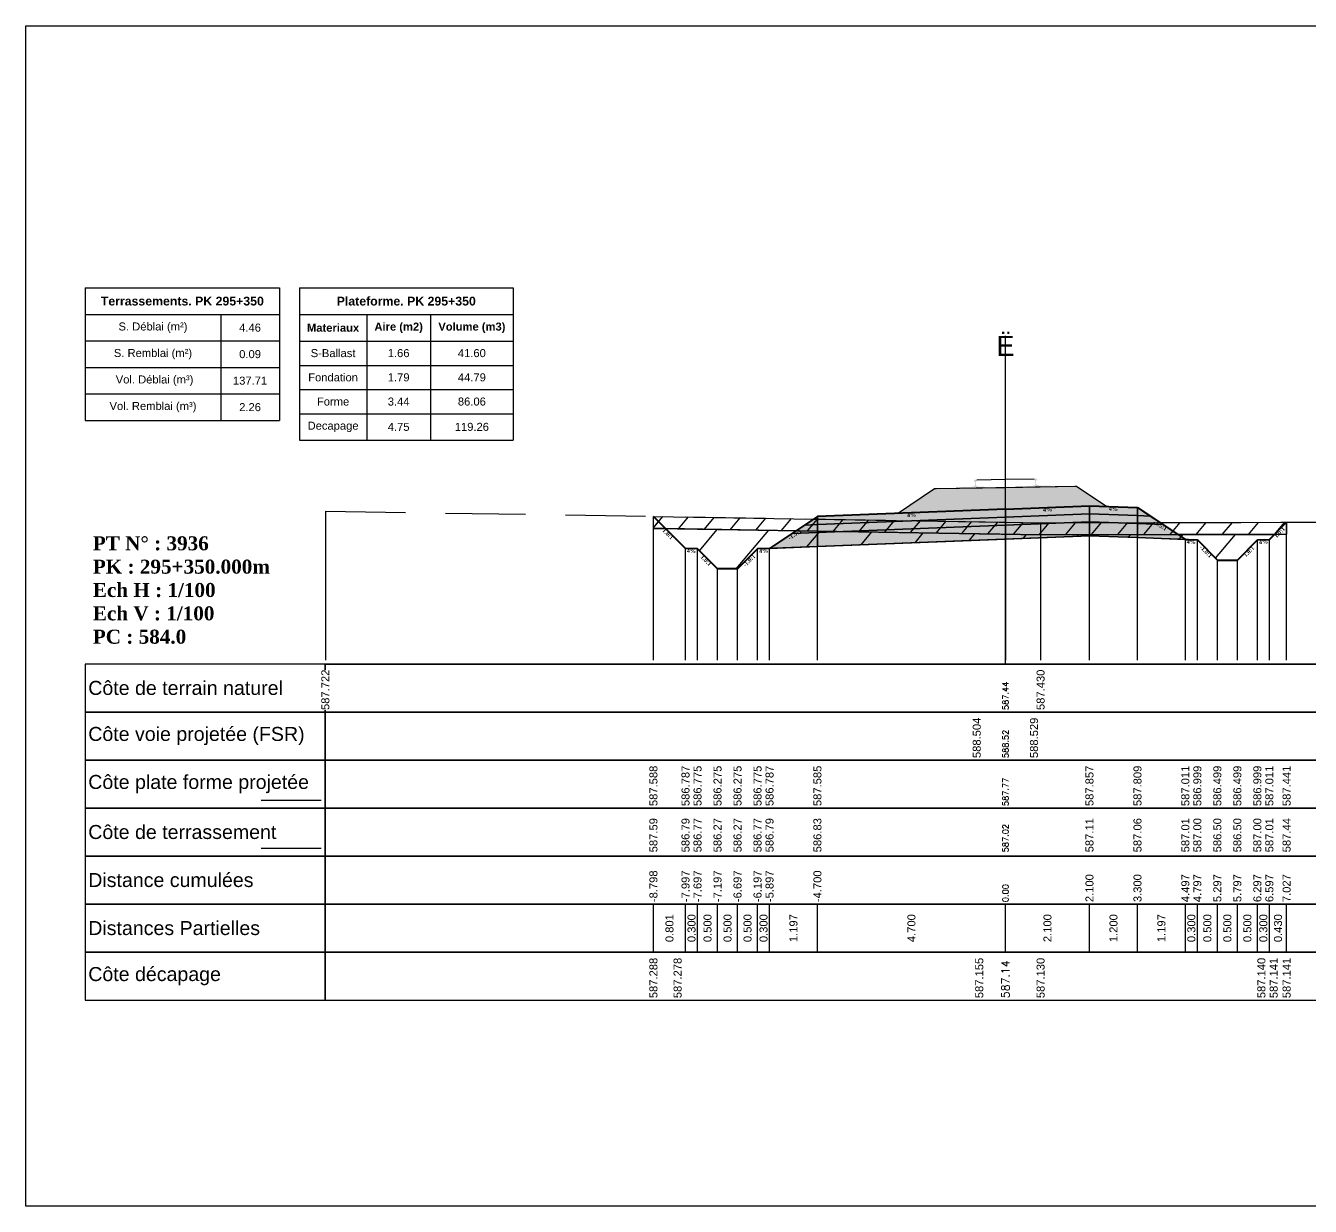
# Model space of a CAD drawing. Header units: millimetres. Extents: x 2762 to 3076, y 916 to 3305.
# Drawn here: x 2873.89 to 2906, y 2225.13 to 2254.63 of the extents above; entities that cross this region are included whole.
import ezdxf

# ---------------------------------------------------------------- set-up
doc = ezdxf.new("R2010")
doc.units = ezdxf.units.MM
doc.header["$LTSCALE"] = 2
doc.linetypes.add('CACHE', pattern=[9.525, 6.35, -3.175])
doc.linetypes.add('DASHED', pattern=[0.75, 0.5, -0.25])
for name, color, linetype in [('C-ANNO-TABL', 1, 'Continuous'), ('C-ANNO-TABL-TEXT', 150, 'Continuous'), ('C-ANNO-TABL-TITL', 150, 'Continuous'), ('C-ANNO-TABL-TTBL', 5, 'Continuous'), ('C-ROAD-CORR', 5, 'Continuous'), ('C-ROAD-SCTN', 7, 'Continuous')]:
    doc.layers.add(name, color=color, linetype=linetype)
doc.styles.add('ARIAL', font='arial.ttf')
doc.styles.add('C3D_Etiquette', font='romans.shx')
doc.styles.add('C3D_Profil_Travers', font='romans.shx')
doc.styles.get("Standard").update_dxf_attribs({"font": 'arial.ttf'})

msp = doc.modelspace()

# ---------------------------------------------------------------- hatches: boundary and pattern name
at = {"linetype": 'Continuous', "lineweight": -3}
h = msp.add_hatch(dxfattribs=at)
h.set_pattern_fill('GRAVEL', color=252, scale=0.009, style=0)
h.set_pattern_definition([(228.0128, (2895.843941, 2242.677017), (-1.8288, -2.0574), [0.030755, -3.0447435]), (184.96974, (2895.823367, 2242.654157), (2.743199999, 0.228600013), [0.0527764, -5.2248644]), (132.51045, (2895.77079, 2242.649585), (2.286, -2.5146), [0.0372133, -3.684125]), (267.2737, (2895.681635, 2242.592435), (0.2286, 4.572), [0.0480604, -4.7579794]), (292.83365, (2895.679349, 2242.54443), (-1.143, 2.7432), [0.047127, -4.6655827]), (357.2737, (2895.697637, 2242.500995), (-4.572, 0.2286), [0.0480604, -4.7579794]), (37.69424, (2895.7456434, 2242.4987095), (-2.9718, -2.286), [0.0635574, -6.2921804]), (72.25533, (2895.795935, 2242.5375715), (1.6002, 5.0292), [0.0600048, -5.940473]), (121.42957, (2895.814223, 2242.594721), (-1.8288, 2.9718), [0.048223, -4.774099]), (175.23636, (2895.789077, 2242.63587), (2.5146, -0.2286), [0.055054, -2.697654]), (222.39744, (2895.7342134, 2242.6404415), (-2.7432, -2.5146), [0.071197, -7.0485095]), (138.81407, (2895.90795, 2242.59015), (-1.6002, 1.3716), [0.0243004, -2.405751]), (171.46923, (2895.889661, 2242.606151), (2.9718, -0.4572), [0.0462314, -4.5769175]), (225, (2895.84394, 2242.61301), (-3e-17, -0.2286), [0.032329, -0.29096]), (203.1986, (2895.82794, 2242.64044), (1.143, 0.4572), [0.01741, -1.723556]), (291.8014, (2895.811937, 2242.633583), (-0.2286, 0.6858), [0.024621, -1.206428]), (30.9638, (2895.82108, 2242.610723), (0.6858, 0.4572), [0.039989, -1.292967]), (161.565, (2895.85537, 2242.6313), (0.4572, -0.2286), [0.028916, -0.693981]), (16.38954, (2895.67935, 2242.633583), (2.286, 0.6858), [0.040508, -4.0102944]), (70.34618, (2895.718211, 2242.645013), (-0.9144, -2.5146), [0.033984, -3.3643994]), (293.1986, (2895.85537, 2242.677017), (-0.4572, 1.143), [0.034819, -1.7061465]), (343.61046, (2895.869087, 2242.645013), (-2.286, 0.6858), [0.040508, -4.0102944]), (339.44395, (2895.67935, 2242.491851), (-1.143, 0.4572), [0.039063, -1.914096]), (294.77514, (2895.715925, 2242.478135), (-1.143, 2.5146), [0.0327305, -3.2403234]), (66.8014, (2895.857657, 2242.448417), (0.4572, 1.143), [0.034819, -1.7061465]), (17.35402, (2895.871373, 2242.480421), (-2.9718, -0.9144), [0.0383204, -3.793714]), (69.44395, (2895.745643, 2242.448417), (-0.4572, -1.143), [0.0195316, -1.933628]), (101.3099, (2895.84394, 2242.448417), (-0.2286, 0.9144), [0.011656, -1.1539795]), (165.9638, (2895.841655, 2242.45985), (0.6858, -0.2286), [0.047127, -0.895415]), (186.009, (2895.795935, 2242.471277), (2.286, 0.2286), [0.043674, -4.323723]), (303.69, (2895.82108, 2242.59015), (-0.2286, 0.4572), [0.032969, -0.79126]), (353.15723, (2895.839369, 2242.5627175), (3.8862, -0.4572), [0.05756, -5.698441]), (60.9454, (2895.89652, 2242.55586), (-0.9144, -1.6002), [0.023536, -2.330045]), (90, (2895.90795, 2242.57643), (-0.2286, 0.2286), [0.013716, -0.214884]), (120.25644, (2895.791363, 2242.478135), (0.9144, -1.6002), [0.031758, -3.1440547]), (48.0128, (2895.775361, 2242.505567), (1.8288, 2.0574), [0.06151, -3.0139886]), (0, (2895.8165, 2242.55129), (0.2286, 0.2286), [0.059436, -0.169164]), (325.30485, (2895.875945, 2242.551287), (2.286, -1.6002), [0.036145, -3.5783385]), (254.0546, (2895.905663, 2242.530713), (-0.2286, -0.9144), [0.033285, -1.6309485]), (207.64598, (2895.896519, 2242.4987095), (-4.3434, -2.286), [0.054193, -5.365122]), (175.42608, (2895.848513, 2242.4735635), (-2.9718, 0.2286), [0.0573327, -5.675926])])
h.paths.add_polyline_path([(2895.679, 2242.448), (2896.608, 2243.068), (2896.652, 2243.068), (2900.114, 2243.128), (2900.158, 2243.128), (2900.916, 2242.623), (2900.48, 2242.64)])
msp.add_hatch(color=254, dxfattribs=at).paths.add_polyline_path([(2897.169, 2242.895), (2897.166, 2243.08), (2897.28, 2243.103), (2897.628, 2243.109), (2897.628, 2243.115), (2897.554, 2243.114), (2897.554, 2243.123), (2897.555, 2243.124), (2897.556, 2243.125), (2897.558, 2243.126), (2897.578, 2243.128), (2897.581, 2243.128), (2897.584, 2243.129), (2897.612, 2243.14), (2897.614, 2243.142), (2897.615, 2243.143), (2897.616, 2243.144), (2897.617, 2243.149), (2897.618, 2243.156), (2897.619, 2243.165), (2897.62, 2243.175), (2897.62, 2243.199), (2897.619, 2243.215), (2897.618, 2243.221), (2897.617, 2243.227), (2897.616, 2243.232), (2897.616, 2243.233), (2897.615, 2243.237), (2897.614, 2243.239), (2897.613, 2243.24), (2897.612, 2243.241), (2897.61, 2243.242), (2897.595, 2243.247), (2897.592, 2243.249), (2897.592, 2243.25), (2897.591, 2243.251), (2897.591, 2243.254), (2897.591, 2243.272), (2897.591, 2243.276), (2897.592, 2243.279), (2897.594, 2243.281), (2897.596, 2243.283), (2897.599, 2243.284), (2897.6, 2243.284), (2897.604, 2243.285), (2897.608, 2243.286), (2897.611, 2243.286), (2897.615, 2243.286), (2897.62, 2243.287), (2897.623, 2243.287), (2897.626, 2243.287), (2897.63, 2243.287), (2897.633, 2243.287), (2897.637, 2243.287), (2897.642, 2243.287), (2897.645, 2243.286), (2897.649, 2243.286), (2897.653, 2243.285), (2897.654, 2243.285), (2897.656, 2243.284), (2897.659, 2243.282), (2897.661, 2243.28), (2897.662, 2243.278), (2897.663, 2243.273), (2897.663, 2243.255), (2897.663, 2243.253), (2897.662, 2243.251), (2897.662, 2243.25), (2897.659, 2243.248), (2897.644, 2243.243), (2897.643, 2243.242), (2897.641, 2243.24), (2897.64, 2243.239), (2897.64, 2243.237), (2897.639, 2243.234), (2897.638, 2243.232), (2897.638, 2243.227), (2897.637, 2243.221), (2897.637, 2243.215), (2897.636, 2243.199), (2897.637, 2243.175), (2897.638, 2243.165), (2897.639, 2243.156), (2897.641, 2243.149), (2897.642, 2243.145), (2897.642, 2243.143), (2897.644, 2243.142), (2897.646, 2243.141), (2897.674, 2243.131), (2897.677, 2243.13), (2897.681, 2243.129), (2897.701, 2243.128), (2897.702, 2243.128), (2897.703, 2243.127), (2897.704, 2243.126), (2897.704, 2243.116), (2897.63, 2243.115), (2897.63, 2243.109), (2897.834, 2243.113), (2897.966, 2243.084), (2898.8, 2243.099), (2898.931, 2243.132), (2899.135, 2243.136), (2899.135, 2243.141), (2899.061, 2243.14), (2899.061, 2243.149), (2899.062, 2243.151), (2899.063, 2243.151), (2899.064, 2243.152), (2899.084, 2243.154), (2899.088, 2243.154), (2899.091, 2243.156), (2899.119, 2243.166), (2899.121, 2243.168), (2899.122, 2243.169), (2899.123, 2243.17), (2899.124, 2243.175), (2899.125, 2243.182), (2899.126, 2243.191), (2899.127, 2243.201), (2899.126, 2243.225), (2899.125, 2243.241), (2899.125, 2243.247), (2899.124, 2243.253), (2899.123, 2243.258), (2899.123, 2243.26), (2899.122, 2243.263), (2899.121, 2243.265), (2899.12, 2243.266), (2899.118, 2243.268), (2899.117, 2243.268), (2899.102, 2243.274), (2899.099, 2243.275), (2899.098, 2243.276), (2899.098, 2243.278), (2899.098, 2243.28), (2899.097, 2243.298), (2899.098, 2243.303), (2899.099, 2243.305), (2899.101, 2243.307), (2899.103, 2243.309), (2899.106, 2243.31), (2899.107, 2243.311), (2899.11, 2243.311), (2899.114, 2243.312), (2899.118, 2243.312), (2899.122, 2243.313), (2899.127, 2243.313), (2899.13, 2243.313), (2899.133, 2243.313), (2899.136, 2243.313), (2899.14, 2243.313), (2899.144, 2243.313), (2899.149, 2243.313), (2899.152, 2243.313), (2899.156, 2243.312), (2899.16, 2243.311), (2899.161, 2243.311), (2899.163, 2243.31), (2899.165, 2243.308), (2899.168, 2243.306), (2899.169, 2243.304), (2899.169, 2243.299), (2899.17, 2243.281), (2899.17, 2243.279), (2899.169, 2243.277), (2899.169, 2243.276), (2899.166, 2243.275), (2899.151, 2243.269), (2899.149, 2243.268), (2899.148, 2243.267), (2899.147, 2243.265), (2899.146, 2243.264), (2899.146, 2243.26), (2899.145, 2243.258), (2899.144, 2243.254), (2899.144, 2243.248), (2899.143, 2243.241), (2899.143, 2243.225), (2899.143, 2243.202), (2899.145, 2243.191), (2899.146, 2243.182), (2899.147, 2243.175), (2899.148, 2243.171), (2899.149, 2243.169), (2899.15, 2243.168), (2899.153, 2243.167), (2899.181, 2243.157), (2899.184, 2243.156), (2899.187, 2243.156), (2899.207, 2243.154), (2899.209, 2243.154), (2899.21, 2243.153), (2899.211, 2243.152), (2899.211, 2243.142), (2899.137, 2243.141), (2899.137, 2243.136), (2899.485, 2243.142), (2899.6, 2243.123), (2899.604, 2242.938)])
h = msp.add_hatch(color=11, dxfattribs=at)
h.paths.add_polyline_path([(2901.68, 2242.392), (2901.68, 2242.592), (2901.999, 2242.38)])
h.paths.add_polyline_path([(2900.48, 2242.44), (2900.48, 2242.64), (2901.68, 2242.592), (2901.68, 2242.392)])
h.paths.add_polyline_path([(2898.38, 2242.356), (2898.38, 2242.556), (2900.48, 2242.64), (2900.48, 2242.44)])
h.paths.add_polyline_path([(2893.68, 2242.168), (2893.68, 2242.368), (2898.38, 2242.556), (2898.38, 2242.356)])
h.paths.add_polyline_path([(2893.36, 2242.156), (2893.68, 2242.368), (2893.68, 2242.168)])
h = msp.add_hatch(dxfattribs=at)
h.set_pattern_fill('_U', color=150, scale=0.5, angle=50, style=0, pattern_type=0)
h.set_pattern_definition([(50, (2905.1064, 2241.9245), (-0.383022, 0.321394), [])])
h.paths.add_polyline_path([(2905.106, 2241.924), (2905.407, 2242.225), (2905.407, 2241.925)])
h.paths.add_polyline_path([(2902.239, 2242.219), (2905.407, 2242.225), (2905.106, 2241.924), (2902.688, 2241.92)])
h.paths.add_polyline_path([(2893.148, 2242.014), (2893.587, 2242.307), (2899.258, 2242.214), (2902.239, 2242.219), (2902.688, 2241.92), (2899.258, 2241.914)])
h.paths.add_polyline_path([(2889.581, 2242.372), (2893.587, 2242.307), (2893.148, 2242.014), (2889.886, 2242.067)])
h.paths.add_polyline_path([(2889.581, 2242.072), (2889.581, 2242.372), (2889.886, 2242.067)])
h = msp.add_hatch(dxfattribs=at)
h.set_pattern_fill('_U', color=3, angle=50, style=0, pattern_type=0)
h.set_pattern_definition([(50, (2905.1064, 2241.9245), (-0.766044, 0.64279), [])])
h.paths.add_polyline_path([(2905.106, 2241.924), (2905.407, 2242.225), (2905.407, 2241.925)])
h.paths.add_polyline_path([(2889.581, 2242.072), (2889.581, 2242.372), (2889.886, 2242.067)])
h = msp.add_hatch(color=83, dxfattribs=at)
h.paths.add_polyline_path([(2901.68, 2241.842), (2901.68, 2242.192), (2902.318, 2242.167), (2902.876, 2241.795)])
h.paths.add_polyline_path([(2900.48, 2241.89), (2900.48, 2242.24), (2901.68, 2242.192), (2901.68, 2241.842)])
h.paths.add_polyline_path([(2898.38, 2241.806), (2898.38, 2242.156), (2900.48, 2242.24), (2900.48, 2241.89)])
h.paths.add_polyline_path([(2893.68, 2241.618), (2893.68, 2241.968), (2898.38, 2242.156), (2898.38, 2241.806)])
h.paths.add_polyline_path([(2892.483, 2241.571), (2893.041, 2241.943), (2893.68, 2241.968), (2893.68, 2241.618)])
h = msp.add_hatch(color=30, dxfattribs=at)
h.paths.add_polyline_path([(2901.68, 2242.192), (2901.68, 2242.392), (2901.999, 2242.38), (2902.318, 2242.167)])
h.paths.add_polyline_path([(2900.48, 2242.24), (2900.48, 2242.44), (2901.68, 2242.392), (2901.68, 2242.192)])
h.paths.add_polyline_path([(2898.38, 2242.156), (2898.38, 2242.356), (2900.48, 2242.44), (2900.48, 2242.24)])
h.paths.add_polyline_path([(2893.68, 2241.968), (2893.68, 2242.168), (2898.38, 2242.356), (2898.38, 2242.156)])
h.paths.add_polyline_path([(2893.041, 2241.943), (2893.36, 2242.156), (2893.68, 2242.168), (2893.68, 2241.968)])
h = msp.add_hatch(dxfattribs=at)
h.set_pattern_fill('_U', color=1, angle=50, style=0, pattern_type=0)
h.set_pattern_definition([(50, (2889.8864, 2242.067), (-0.766044, 0.64279), [])])
h.paths.add_polyline_path([(2889.886, 2242.067), (2899.258, 2241.914), (2905.106, 2241.924), (2904.976, 2241.795), (2904.676, 2241.783), (2904.176, 2241.283), (2903.676, 2241.283), (2903.176, 2241.783), (2900.48, 2241.89), (2892.183, 2241.559), (2891.683, 2241.059), (2891.183, 2241.059), (2890.683, 2241.559), (2890.383, 2241.571)])

# ---------------------------------------------------------------- linework, layer by layer
at = {"color": 7, "linetype": 'Continuous', "lineweight": -3}
for p, q in [((2898.38, 2238.684), (2898.38, 2246.884)), ((2881.379, 2238.684), (2915.381, 2238.684)), ((2889.581, 2231.484), (2889.581, 2232.684)), ((2890.383, 2231.484), (2890.383, 2232.684)), ((2890.383, 2231.484), (2890.383, 2232.684)), ((2890.683, 2231.484), (2890.683, 2232.684)), ((2890.683, 2231.484), (2890.683, 2232.684)), ((2891.183, 2231.484), (2891.183, 2232.684)), ((2891.183, 2231.484), (2891.183, 2232.684)), ((2891.683, 2231.484), (2891.683, 2232.684)), ((2891.683, 2231.484), (2891.683, 2232.684)), ((2892.183, 2231.484), (2892.183, 2232.684)), ((2892.183, 2231.484), (2892.183, 2232.684)), ((2892.483, 2231.484), (2892.483, 2232.684)), ((2892.483, 2231.484), (2892.483, 2232.684)), ((2893.68, 2231.484), (2893.68, 2232.684)), ((2893.68, 2231.484), (2893.68, 2232.684)), ((2898.38, 2231.484), (2898.38, 2232.684)), ((2898.38, 2231.484), (2898.38, 2232.684)), ((2900.48, 2231.484), (2900.48, 2232.684)), ((2900.48, 2231.484), (2900.48, 2232.684)), ((2901.68, 2231.484), (2901.68, 2232.684)), ((2901.68, 2231.484), (2901.68, 2232.684)), ((2902.876, 2231.484), (2902.876, 2232.684)), ((2902.876, 2231.484), (2902.876, 2232.684)), ((2903.176, 2231.484), (2903.176, 2232.684)), ((2903.176, 2231.484), (2903.176, 2232.684)), ((2903.676, 2231.484), (2903.676, 2232.684)), ((2903.676, 2231.484), (2903.676, 2232.684)), ((2904.176, 2231.484), (2904.176, 2232.684)), ((2904.176, 2231.484), (2904.176, 2232.684)), ((2904.676, 2231.484), (2904.676, 2232.684)), ((2904.676, 2231.484), (2904.676, 2232.684)), ((2904.976, 2231.484), (2904.976, 2232.684)), ((2904.976, 2231.484), (2904.976, 2232.684)), ((2905.407, 2231.484), (2905.407, 2232.684))]:
    msp.add_line(p, q, dxfattribs=at)
at = {"color": 251, "linetype": 'Continuous', "lineweight": -3}
for p, q in [((2896.652, 2243.068), (2900.114, 2243.128)), ((2900.114, 2243.128), (2900.158, 2243.128)), ((2900.158, 2243.128), (2900.916, 2242.623)), ((2895.679, 2242.448), (2896.608, 2243.068)), ((2896.608, 2243.068), (2896.652, 2243.068)), ((2893.68, 2242.368), (2898.38, 2242.556)), ((2900.48, 2242.64), (2895.679, 2242.448)), ((2898.38, 2242.556), (2900.48, 2242.64)), ((2898.38, 2242.356), (2898.38, 2242.556)), ((2898.38, 2242.556), (2898.38, 2242.356)), ((2900.916, 2242.623), (2900.48, 2242.64)), ((2900.48, 2242.44), (2900.48, 2242.64)), ((2900.48, 2242.64), (2901.68, 2242.592)), ((2900.48, 2242.64), (2900.48, 2242.44)), ((2901.68, 2242.392), (2901.68, 2242.592)), ((2901.68, 2242.592), (2901.999, 2242.38)), ((2901.68, 2242.592), (2901.68, 2242.392)), ((2893.36, 2242.156), (2893.68, 2242.368)), ((2893.68, 2242.168), (2893.36, 2242.156)), ((2893.68, 2242.168), (2893.68, 2242.368)), ((2893.68, 2242.368), (2893.68, 2242.168)), ((2898.38, 2242.356), (2893.68, 2242.168)), ((2900.48, 2242.44), (2898.38, 2242.356)), ((2901.68, 2242.392), (2900.48, 2242.44)), ((2901.999, 2242.38), (2901.68, 2242.392))]:
    msp.add_line(p, q, dxfattribs=at)
at = {"color": 105, "linetype": 'DASHED', "lineweight": -3, "ltscale": 2}
for p, q in [((2881.38, 2242.506), (2898.38, 2242.229)), ((2898.38, 2242.229), (2899.258, 2242.214)), ((2899.258, 2242.214), (2910.286, 2242.234))]:
    msp.add_line(p, q, dxfattribs=at)
at = {"color": 98, "linetype": 'CACHE', "lineweight": -3}
for p, q in [((2881.38, 2242.506), (2881.38, 2238.784)), ((2898.38, 2242.229), (2898.38, 2238.784)), ((2899.258, 2242.214), (2899.258, 2238.784))]:
    msp.add_line(p, q, dxfattribs=at)
at = {"color": 253, "linetype": 'Continuous', "lineweight": -3}
for p, q in [((2889.581, 2242.372), (2893.587, 2242.307)), ((2889.886, 2242.067), (2889.581, 2242.372)), ((2889.581, 2242.072), (2889.581, 2242.372)), ((2889.581, 2242.372), (2889.886, 2242.067)), ((2889.581, 2242.072), (2889.581, 2242.372)), ((2889.581, 2242.372), (2889.886, 2242.067)), ((2893.148, 2242.014), (2893.587, 2242.307)), ((2893.587, 2242.307), (2893.148, 2242.014)), ((2893.587, 2242.307), (2899.258, 2242.214)), ((2899.258, 2242.214), (2902.239, 2242.219)), ((2902.239, 2242.219), (2905.407, 2242.225)), ((2902.688, 2241.92), (2902.239, 2242.219)), ((2902.239, 2242.219), (2902.688, 2241.92)), ((2905.106, 2241.924), (2905.407, 2242.225)), ((2905.407, 2242.225), (2905.106, 2241.924)), ((2905.106, 2241.924), (2905.407, 2242.225)), ((2905.407, 2242.225), (2905.407, 2241.925)), ((2905.407, 2242.225), (2905.407, 2241.925)), ((2889.886, 2242.067), (2889.581, 2242.072)), ((2889.886, 2242.067), (2889.581, 2242.072)), ((2893.148, 2242.014), (2889.886, 2242.067)), ((2889.886, 2242.067), (2899.258, 2241.914)), ((2890.383, 2241.571), (2889.886, 2242.067)), ((2900.48, 2241.89), (2892.183, 2241.559)), ((2899.258, 2241.914), (2893.148, 2242.014)), ((2899.258, 2241.914), (2905.106, 2241.924)), ((2902.688, 2241.92), (2899.258, 2241.914)), ((2903.176, 2241.783), (2900.48, 2241.89)), ((2905.106, 2241.924), (2902.688, 2241.92)), ((2905.106, 2241.924), (2904.976, 2241.795)), ((2905.407, 2241.925), (2905.106, 2241.924)), ((2905.407, 2241.925), (2905.106, 2241.924)), ((2890.683, 2241.559), (2890.383, 2241.571)), ((2891.183, 2241.059), (2890.683, 2241.559)), ((2892.183, 2241.559), (2891.683, 2241.059)), ((2903.676, 2241.283), (2903.176, 2241.783)), ((2904.676, 2241.783), (2904.176, 2241.283)), ((2904.976, 2241.795), (2904.676, 2241.783)), ((2904.176, 2241.283), (2903.676, 2241.283)), ((2891.683, 2241.059), (2891.183, 2241.059))]:
    msp.add_line(p, q, dxfattribs=at)
at = {"color": 8, "linetype": 'CACHE', "lineweight": -3}
for p, q in [((2889.581, 2238.784), (2889.581, 2242.372)), ((2905.407, 2238.784), (2905.407, 2242.225)), ((2900.48, 2238.784), (2900.48, 2241.89)), ((2901.68, 2238.784), (2901.68, 2241.842)), ((2890.383, 2238.784), (2890.383, 2241.571)), ((2890.683, 2238.784), (2890.683, 2241.559)), ((2892.183, 2238.784), (2892.183, 2241.559)), ((2892.483, 2238.784), (2892.483, 2241.571)), ((2893.68, 2238.784), (2893.68, 2241.618)), ((2898.38, 2238.784), (2898.38, 2241.806)), ((2898.38, 2238.784), (2898.38, 2241.806)), ((2902.876, 2238.784), (2902.876, 2241.795)), ((2903.176, 2238.784), (2903.176, 2241.783)), ((2904.676, 2238.784), (2904.676, 2241.783)), ((2904.976, 2238.784), (2904.976, 2241.795)), ((2903.676, 2238.784), (2903.676, 2241.283)), ((2904.176, 2238.784), (2904.176, 2241.283)), ((2891.183, 2238.784), (2891.183, 2241.059)), ((2891.683, 2238.784), (2891.683, 2241.059))]:
    msp.add_line(p, q, dxfattribs=at)
at = {"color": 53, "linetype": 'Continuous', "lineweight": -3}
for p, q in [((2893.041, 2241.943), (2893.36, 2242.156)), ((2893.36, 2242.156), (2893.68, 2242.168)), ((2893.68, 2242.168), (2898.38, 2242.356)), ((2893.68, 2241.968), (2893.68, 2242.168)), ((2893.68, 2242.168), (2893.68, 2241.968)), ((2898.38, 2242.156), (2893.68, 2241.968)), ((2893.68, 2241.968), (2898.38, 2242.156)), ((2898.38, 2242.356), (2900.48, 2242.44)), ((2898.38, 2242.156), (2898.38, 2242.356)), ((2898.38, 2242.356), (2898.38, 2242.156)), ((2900.48, 2242.24), (2898.38, 2242.156)), ((2898.38, 2242.156), (2900.48, 2242.24)), ((2898.38, 2241.806), (2898.38, 2242.156)), ((2898.38, 2242.156), (2898.38, 2241.806)), ((2900.48, 2242.24), (2900.48, 2242.44)), ((2900.48, 2242.44), (2901.68, 2242.392)), ((2900.48, 2242.44), (2900.48, 2242.24)), ((2901.68, 2242.192), (2900.48, 2242.24)), ((2900.48, 2241.89), (2900.48, 2242.24)), ((2900.48, 2242.24), (2901.68, 2242.192)), ((2900.48, 2242.24), (2900.48, 2241.89)), ((2901.68, 2242.192), (2901.68, 2242.392)), ((2901.68, 2242.392), (2901.999, 2242.38)), ((2901.68, 2242.392), (2901.68, 2242.192)), ((2902.318, 2242.167), (2901.68, 2242.192)), ((2901.68, 2241.842), (2901.68, 2242.192)), ((2901.68, 2242.192), (2902.318, 2242.167)), ((2901.68, 2242.192), (2901.68, 2241.842)), ((2901.999, 2242.38), (2902.318, 2242.167)), ((2902.318, 2242.167), (2902.876, 2241.795)), ((2892.483, 2241.571), (2893.041, 2241.943)), ((2893.68, 2241.968), (2893.041, 2241.943)), ((2893.041, 2241.943), (2893.68, 2241.968)), ((2893.68, 2241.618), (2893.68, 2241.968)), ((2893.68, 2241.968), (2893.68, 2241.618)), ((2900.48, 2241.89), (2898.38, 2241.806)), ((2901.68, 2241.842), (2900.48, 2241.89)), ((2902.876, 2241.795), (2901.68, 2241.842)), ((2893.68, 2241.618), (2892.483, 2241.571)), ((2898.38, 2241.806), (2893.68, 2241.618))]:
    msp.add_line(p, q, dxfattribs=at)
at = {"color": 6, "linetype": 'Continuous', "lineweight": -3}
for p, q in [((2889.581, 2242.072), (2890.185, 2242.062)), ((2890.185, 2242.062), (2897.725, 2241.939)), ((2897.725, 2241.939), (2898.38, 2241.929)), ((2898.38, 2241.929), (2899.258, 2241.914)), ((2899.258, 2241.914), (2904.777, 2241.924)), ((2904.777, 2241.924), (2905.084, 2241.924)), ((2905.084, 2241.924), (2905.407, 2241.925))]:
    msp.add_line(p, q, dxfattribs=at)
at = {"color": 154, "linetype": 'Continuous', "lineweight": -3}
msp.add_line((2879.779, 2235.284), (2881.279, 2235.284), dxfattribs=at)
at = {"color": 1, "linetype": 'Continuous', "lineweight": -3}
msp.add_line((2879.779, 2234.084), (2881.279, 2234.084), dxfattribs=at)
at = {"color": 7, "linetype": 'Continuous', "lineweight": -3}
for points in [[(2881.379, 2237.484), (2881.379, 2238.684), (2875.379, 2238.684), (2875.379, 2237.484)], [(2881.379, 2237.484), (2915.381, 2237.484), (2915.381, 2238.684), (2881.379, 2238.684)], [(2881.379, 2236.284), (2881.379, 2237.484), (2875.379, 2237.484), (2875.379, 2236.284)], [(2881.379, 2236.284), (2915.381, 2236.284), (2915.381, 2237.484), (2881.379, 2237.484)], [(2881.379, 2235.084), (2881.379, 2236.284), (2875.379, 2236.284), (2875.379, 2235.084)], [(2881.379, 2235.084), (2915.381, 2235.084), (2915.381, 2236.284), (2881.379, 2236.284)], [(2881.379, 2233.884), (2881.379, 2235.084), (2875.379, 2235.084), (2875.379, 2233.884)], [(2881.379, 2233.884), (2915.381, 2233.884), (2915.381, 2235.084), (2881.379, 2235.084)], [(2881.379, 2232.684), (2881.379, 2233.884), (2875.379, 2233.884), (2875.379, 2232.684)], [(2881.379, 2232.684), (2915.381, 2232.684), (2915.381, 2233.884), (2881.379, 2233.884)], [(2881.379, 2231.484), (2881.379, 2232.684), (2875.379, 2232.684), (2875.379, 2231.484)], [(2881.379, 2231.484), (2915.381, 2231.484), (2915.381, 2232.684), (2881.379, 2232.684)], [(2881.379, 2230.284), (2881.379, 2231.484), (2875.379, 2231.484), (2875.379, 2230.284)], [(2881.379, 2230.284), (2915.381, 2230.284), (2915.381, 2231.484), (2881.379, 2231.484)]]:
    msp.add_3dface(points, dxfattribs=at)
at = {"layer": 'C-ANNO-TABL', "color": 7, "linetype": 'Continuous', "lineweight": -3}
for p, q in [((2875.379, 2247.419), (2878.765, 2247.419)), ((2878.765, 2247.419), (2880.232, 2247.419)), ((2878.765, 2247.419), (2878.765, 2246.757)), ((2880.732, 2247.416), (2882.414, 2247.416)), ((2882.414, 2247.416), (2884.01, 2247.416)), ((2882.414, 2247.416), (2882.414, 2246.754)), ((2884.01, 2247.416), (2886.073, 2247.416)), ((2884.01, 2247.416), (2884.01, 2246.754)), ((2875.379, 2246.757), (2878.765, 2246.757)), ((2878.765, 2246.757), (2880.232, 2246.757)), ((2878.765, 2246.757), (2878.765, 2246.095)), ((2880.732, 2246.754), (2882.414, 2246.754)), ((2882.414, 2246.754), (2884.01, 2246.754)), ((2882.414, 2246.754), (2882.414, 2246.147)), ((2884.01, 2246.754), (2886.073, 2246.754)), ((2884.01, 2246.754), (2884.01, 2246.147)), ((2875.379, 2246.095), (2878.765, 2246.095)), ((2878.765, 2246.095), (2880.232, 2246.095)), ((2878.765, 2246.095), (2878.765, 2245.432)), ((2880.732, 2246.147), (2882.414, 2246.147)), ((2882.414, 2246.147), (2884.01, 2246.147)), ((2882.414, 2246.147), (2882.414, 2245.543)), ((2884.01, 2246.147), (2886.073, 2246.147)), ((2884.01, 2246.147), (2884.01, 2245.543)), ((2875.379, 2245.432), (2878.765, 2245.432)), ((2878.765, 2245.432), (2880.232, 2245.432)), ((2878.765, 2245.432), (2878.765, 2244.77)), ((2880.732, 2245.543), (2882.414, 2245.543)), ((2882.414, 2245.543), (2884.01, 2245.543)), ((2882.414, 2245.543), (2882.414, 2244.939)), ((2884.01, 2245.543), (2886.073, 2245.543)), ((2884.01, 2245.543), (2884.01, 2244.939)), ((2880.732, 2244.939), (2882.414, 2244.939)), ((2882.414, 2244.939), (2884.01, 2244.939)), ((2882.414, 2244.939), (2882.414, 2244.28)), ((2884.01, 2244.939), (2886.073, 2244.939)), ((2884.01, 2244.939), (2884.01, 2244.28))]:
    msp.add_line(p, q, dxfattribs=at)
at = {"layer": 'C-ANNO-TABL-TTBL', "color": 7, "linetype": 'Continuous', "lineweight": -3}
for p, q in [((2875.379, 2248.084), (2880.232, 2248.084)), ((2875.379, 2248.084), (2875.379, 2247.419)), ((2880.232, 2248.084), (2880.232, 2247.419)), ((2880.732, 2248.084), (2886.073, 2248.084)), ((2880.732, 2248.084), (2880.732, 2247.416)), ((2886.073, 2248.084), (2886.073, 2247.416)), ((2875.379, 2247.419), (2875.379, 2246.757)), ((2880.232, 2247.419), (2880.232, 2246.757)), ((2880.732, 2247.416), (2880.732, 2246.754)), ((2886.073, 2247.416), (2886.073, 2246.754)), ((2875.379, 2246.757), (2875.379, 2246.095)), ((2880.232, 2246.757), (2880.232, 2246.095)), ((2880.732, 2246.754), (2880.732, 2246.147)), ((2886.073, 2246.754), (2886.073, 2246.147)), ((2875.379, 2246.095), (2875.379, 2245.432)), ((2880.232, 2246.095), (2880.232, 2245.432)), ((2880.732, 2246.147), (2880.732, 2245.543)), ((2886.073, 2246.147), (2886.073, 2245.543)), ((2875.379, 2245.432), (2875.379, 2244.77)), ((2880.232, 2245.432), (2880.232, 2244.77)), ((2880.732, 2245.543), (2880.732, 2244.939)), ((2886.073, 2245.543), (2886.073, 2244.939)), ((2875.379, 2244.77), (2878.765, 2244.77)), ((2878.765, 2244.77), (2880.232, 2244.77)), ((2880.732, 2244.939), (2880.732, 2244.28)), ((2886.073, 2244.939), (2886.073, 2244.28)), ((2880.732, 2244.28), (2882.414, 2244.28)), ((2882.414, 2244.28), (2884.01, 2244.28)), ((2884.01, 2244.28), (2886.073, 2244.28))]:
    msp.add_line(p, q, dxfattribs=at)
at = {"layer": 'C-ROAD-CORR', "color": 1, "linetype": 'Continuous', "lineweight": 40}
for p, q in [((2898.38, 2242.556), (2893.68, 2242.368)), ((2898.38, 2242.556), (2900.48, 2242.64)), ((2900.48, 2242.64), (2901.68, 2242.592)), ((2901.68, 2242.592), (2902.876, 2241.795)), ((2890.383, 2241.571), (2889.581, 2242.372)), ((2893.68, 2242.368), (2892.483, 2241.571)), ((2904.976, 2241.795), (2905.407, 2242.225)), ((2890.683, 2241.559), (2890.383, 2241.571)), ((2891.183, 2241.059), (2890.683, 2241.559)), ((2892.183, 2241.559), (2891.683, 2241.059)), ((2892.483, 2241.571), (2892.183, 2241.559)), ((2902.876, 2241.795), (2903.176, 2241.783)), ((2903.176, 2241.783), (2903.676, 2241.283)), ((2904.176, 2241.283), (2904.676, 2241.783)), ((2904.676, 2241.783), (2904.976, 2241.795)), ((2903.676, 2241.283), (2904.176, 2241.283)), ((2891.683, 2241.059), (2891.183, 2241.059))]:
    msp.add_line(p, q, dxfattribs=at)
at = {"layer": 'C-ROAD-CORR', "color": 102, "linetype": 'Continuous', "lineweight": -3, "ltscale": 0.5}
for p, q in [((2898.38, 2241.806), (2900.48, 2241.89)), ((2900.48, 2241.89), (2901.68, 2241.842)), ((2901.68, 2241.842), (2902.876, 2241.795)), ((2893.68, 2241.618), (2892.483, 2241.571)), ((2898.38, 2241.806), (2893.68, 2241.618))]:
    msp.add_line(p, q, dxfattribs=at)
at = {"layer": 'C-ROAD-CORR', "color": 1, "linetype": 'Continuous', "lineweight": -3}
for p, q in [((2891.183, 2241.059), (2890.683, 2241.559)), ((2892.183, 2241.559), (2891.683, 2241.059)), ((2903.176, 2241.783), (2903.676, 2241.283)), ((2904.176, 2241.283), (2904.676, 2241.783))]:
    msp.add_line(p, q, dxfattribs=at)
at = {"layer": 'C-ROAD-SCTN', "color": 140, "linetype": 'Continuous', "lineweight": -3}
for p, q in [((2896.652, 2243.068), (2898.38, 2243.098)), ((2898.38, 2243.098), (2900.114, 2243.128)), ((2900.114, 2243.128), (2900.158, 2243.128)), ((2900.158, 2243.128), (2900.916, 2242.623)), ((2895.679, 2242.448), (2896.608, 2243.068)), ((2896.608, 2243.068), (2896.652, 2243.068))]:
    msp.add_line(p, q, dxfattribs=at)
at = {"layer": 'C-ROAD-SCTN', "color": 154, "linetype": 'Continuous', "lineweight": -3}
for p, q in [((2897.66, 2243.287), (2897.662, 2243.287)), ((2897.662, 2243.287), (2898.38, 2243.3)), ((2898.38, 2243.3), (2899.093, 2243.312)), ((2893.68, 2242.368), (2898.38, 2242.556)), ((2898.38, 2242.556), (2900.48, 2242.64)), ((2900.48, 2242.64), (2901.68, 2242.592)), ((2901.68, 2242.592), (2902.876, 2241.795)), ((2889.581, 2242.372), (2890.383, 2241.571)), ((2892.483, 2241.571), (2893.68, 2242.368)), ((2904.976, 2241.795), (2905.407, 2242.225)), ((2890.383, 2241.571), (2890.683, 2241.559)), ((2890.683, 2241.559), (2891.183, 2241.059)), ((2891.683, 2241.059), (2892.183, 2241.559)), ((2892.183, 2241.559), (2892.483, 2241.571)), ((2902.876, 2241.795), (2903.176, 2241.783)), ((2903.176, 2241.783), (2903.676, 2241.283)), ((2904.176, 2241.283), (2904.676, 2241.783)), ((2904.676, 2241.783), (2904.976, 2241.795)), ((2903.676, 2241.283), (2904.176, 2241.283)), ((2891.183, 2241.059), (2891.683, 2241.059))]:
    msp.add_line(p, q, dxfattribs=at)
at = {"layer": 'C-ROAD-SCTN', "color": 1, "linetype": 'Continuous', "lineweight": -3}
for p, q in [((2889.581, 2242.372), (2890.383, 2241.571)), ((2904.976, 2241.795), (2905.407, 2242.225)), ((2898.38, 2241.806), (2900.48, 2241.89)), ((2900.48, 2241.89), (2901.68, 2241.842)), ((2901.68, 2241.842), (2902.876, 2241.795)), ((2890.383, 2241.571), (2890.683, 2241.559)), ((2890.683, 2241.559), (2891.183, 2241.059)), ((2891.683, 2241.059), (2892.183, 2241.559)), ((2892.183, 2241.559), (2892.483, 2241.571)), ((2892.483, 2241.571), (2893.68, 2241.618)), ((2893.68, 2241.618), (2898.38, 2241.806)), ((2902.876, 2241.795), (2903.176, 2241.783)), ((2903.176, 2241.783), (2903.676, 2241.283)), ((2904.176, 2241.283), (2904.676, 2241.783)), ((2904.676, 2241.783), (2904.976, 2241.795)), ((2903.676, 2241.283), (2904.176, 2241.283)), ((2891.183, 2241.059), (2891.683, 2241.059))]:
    msp.add_line(p, q, dxfattribs=at)

# ---------------------------------------------------------------- texts
at = {"color": 7, "linetype": 'Continuous', "lineweight": -3}
for s, insert, char_height, attachment_point, style in [('{\\fWingdings|b0|i0|c2|p0;Ë}', (2898.38, 2246.384), 0.5, 8, 'C3D_Profil_Travers'), ('{\\fTimes New Roman|b1|i0|c0|p18;PT N° : 3936\\PPK : 295+350.000m\\PEch H : 1/100\\PEch V : 1/100\\PPC : 584.0}', (2875.568, 2239.184), 0.35, 7, 'C3D_Profil_Travers'), ('{\\fArial|b0|i0|c0|p34;Côte de terrain naturel}', (2875.454, 2238.084), 0.35, 4, 'C3D_Etiquette'), ('{\\fArial|b0|i0|c0|p34;Côte plate forme projetée}', (2875.454, 2235.684), 0.35, 4, 'C3D_Etiquette'), ('{\\fArial|b0|i0|c0|p34;Côte de terrassement}', (2875.454, 2234.484), 0.35, 4, 'C3D_Etiquette'), ('{\\fArial|b0|i0|c0|p34;Distance cumulées}', (2875.454, 2233.284), 0.35, 4, 'C3D_Etiquette'), ('{\\fArial|b0|i0|c0|p34;Distances Partielles}', (2875.454, 2232.084), 0.35, 4, 'C3D_Etiquette'), ('{\\fArial|b0|i0|c0|p34;Côte décapage}', (2875.454, 2230.884), 0.35, 4, 'C3D_Etiquette')]:
    msp.add_mtext(s, dxfattribs=dict(at, insert=insert, char_height=char_height, attachment_point=attachment_point, style=style))
at = {"color": 7, "linetype": 'Continuous', "lineweight": -3, "char_height": 0.1, "attachment_point": 2, "style": 'C3D_Etiquette'}
for s, insert, width, rotation in [('{\\fTimes New Roman|b1|i0|c0|p18;4%}', (2896.03, 2242.458), 0.42071, 2.2906), ('{\\fTimes New Roman|b1|i0|c0|p18;4%}', (2899.43, 2242.594), 0.37094, 2.2906), ('{\\fTimes New Roman|b1|i0|c0|p18;4%}', (2901.079, 2242.612), 0.42071, 357.7094), ('{\\fTimes New Roman|b1|i0|c0|p18;-1.5:1}', (2902.276, 2242.19), 0.34598, 326.3099), ('{\\fTimes New Roman|b1|i0|c0|p18;1.0:1}', (2889.979, 2241.968), 0.29001, 315), ('{\\fTimes New Roman|b1|i0|c0|p18;-1.5:1}', (2893.083, 2241.966), 0.34598, 33.6901), ('{\\fTimes New Roman|b1|i0|c0|p18;1.0:1}', (2905.195, 2242.007), 0.29001, 45), ('{\\fTimes New Roman|b1|i0|c0|p18;4%}', (2890.533, 2241.561), 0.37094, 357.7094), ('{\\fTimes New Roman|b1|i0|c0|p18;4%}', (2892.333, 2241.561), 0.42071, 2.2906), ('{\\fTimes New Roman|b1|i0|c0|p18;4%}', (2903.026, 2241.785), 0.42071, 357.7094), ('{\\fTimes New Roman|b1|i0|c0|p18;-1.0:1}', (2903.424, 2241.53), 0.34598, 315), ('{\\fTimes New Roman|b1|i0|c0|p18;1.0:1}', (2904.429, 2241.53), 0.29001, 45), ('{\\fTimes New Roman|b1|i0|c0|p18;4%}', (2904.827, 2241.785), 0.37094, 2.2906), ('{\\fTimes New Roman|b1|i0|c0|p18;1.0:1}', (2890.93, 2241.306), 0.29001, 315), ('{\\fTimes New Roman|b1|i0|c0|p18;-1.0:1}', (2891.936, 2241.306), 0.34598, 45)]:
    msp.add_mtext(s, dxfattribs=dict(at, insert=insert, width=width, rotation=rotation))
at = {"color": 7, "linetype": 'Continuous', "lineweight": -3, "rotation": 90, "style": 'C3D_Profil_Travers'}
for s, insert, char_height, attachment_point in [('587.44', (2898.38, 2237.534), 0.15, 4), ('588.52', (2898.38, 2236.334), 0.15, 4), ('587.77', (2898.38, 2235.134), 0.15, 4), ('{\\fArial|b0|i0|c0|p34;587.59}', (2889.581, 2233.979), 0.2, 4), ('{\\fArial|b0|i0|c0|p34;586.79}', (2890.383, 2233.979), 0.2, 4), ('{\\fArial|b0|i0|c0|p34;586.77}', (2890.683, 2233.979), 0.2, 4), ('{\\fArial|b0|i0|c0|p34;586.27}', (2891.183, 2233.979), 0.2, 4), ('{\\fArial|b0|i0|c0|p34;586.27}', (2891.683, 2233.979), 0.2, 4), ('{\\fArial|b0|i0|c0|p34;586.77}', (2892.183, 2233.979), 0.2, 4), ('{\\fArial|b0|i0|c0|p34;586.79}', (2892.483, 2233.979), 0.2, 4), ('{\\fArial|b0|i0|c0|p34;586.83}', (2893.68, 2233.979), 0.2, 4), ('{\\fArial|b0|i0|c0|p34;587.11}', (2900.48, 2233.979), 0.2, 4), ('{\\fArial|b0|i0|c0|p34;587.06}', (2901.68, 2233.979), 0.2, 4), ('{\\fArial|b0|i0|c0|p34;587.01}', (2902.876, 2233.979), 0.2, 4), ('{\\fArial|b0|i0|c0|p34;587.00}', (2903.176, 2233.979), 0.2, 4), ('{\\fArial|b0|i0|c0|p34;586.50}', (2903.676, 2233.979), 0.2, 4), ('{\\fArial|b0|i0|c0|p34;586.50}', (2904.176, 2233.979), 0.2, 4), ('{\\fArial|b0|i0|c0|p34;587.00}', (2904.676, 2233.979), 0.2, 4), ('{\\fArial|b0|i0|c0|p34;587.01}', (2904.976, 2233.979), 0.2, 4), ('{\\fArial|b0|i0|c0|p34;587.44}', (2905.407, 2233.979), 0.2, 4), ('587.02', (2898.38, 2233.979), 0.15, 4), ('0.00', (2898.38, 2232.734), 0.15, 4), ('{\\fArial|b0|i0|c0|p34;0.801}', (2889.982, 2232.084), 0.2, 5), ('{\\fArial|b0|i0|c0|p34;0.300}', (2890.533, 2232.084), 0.2, 5), ('{\\fArial|b0|i0|c0|p34;0.500}', (2890.933, 2232.084), 0.2, 5), ('{\\fArial|b0|i0|c0|p34;0.500}', (2891.433, 2232.084), 0.2, 5), ('{\\fArial|b0|i0|c0|p34;0.500}', (2891.933, 2232.084), 0.2, 5), ('{\\fArial|b0|i0|c0|p34;0.300}', (2892.333, 2232.084), 0.2, 5), ('{\\fArial|b0|i0|c0|p34;1.197}', (2893.081, 2232.084), 0.2, 5), ('{\\fArial|b0|i0|c0|p34;4.700}', (2896.03, 2232.084), 0.2, 5), ('{\\fArial|b0|i0|c0|p34;2.100}', (2899.43, 2232.084), 0.2, 5), ('{\\fArial|b0|i0|c0|p34;1.200}', (2901.08, 2232.084), 0.2, 5), ('{\\fArial|b0|i0|c0|p34;1.197}', (2902.278, 2232.084), 0.2, 5), ('{\\fArial|b0|i0|c0|p34;0.300}', (2903.026, 2232.084), 0.2, 5), ('{\\fArial|b0|i0|c0|p34;0.500}', (2903.426, 2232.084), 0.2, 5), ('{\\fArial|b0|i0|c0|p34;0.500}', (2903.926, 2232.084), 0.2, 5), ('{\\fArial|b0|i0|c0|p34;0.500}', (2904.426, 2232.084), 0.2, 5), ('{\\fArial|b0|i0|c0|p34;0.300}', (2904.826, 2232.084), 0.2, 5), ('{\\fArial|b0|i0|c0|p34;0.430}', (2905.192, 2232.084), 0.2, 5), ('587.14', (2898.38, 2230.334), 0.2, 4)]:
    msp.add_mtext(s, dxfattribs=dict(at, insert=insert, char_height=char_height, attachment_point=attachment_point))
at = {"color": 7, "linetype": 'Continuous', "lineweight": -3, "insert": (2875.454, 2236.884), "char_height": 0.35, "attachment_point": 4}
msp.add_mtext('{\\fArial|b0|i0|c0|p34;Côte voie projetée (FSR)}', dxfattribs=at)
at = {"layer": 'C-ANNO-TABL-TEXT', "color": 7, "linetype": 'Continuous', "lineweight": -3, "char_height": 0.2, "attachment_point": 5, "style": 'ARIAL'}
for s, insert in [('{\\fArial|b0|i0|c0|p34;\\C7;4.46}', (2879.498, 2247.088)), ('{\\fArial|b0|i0|c0|p34;\\C7;0.09}', (2879.498, 2246.426)), ('{\\fArial|b0|i0|c0|p34;\\C7;S-Ballast}', (2881.573, 2246.451)), ('{\\fArial|b0|i0|c0|p34;\\C7;1.66}', (2883.212, 2246.451)), ('{\\C18;\\c0;41.60}', (2885.042, 2246.451)), ('{\\fArial|b0|i0|c0|p34;\\C7;137.71}', (2879.498, 2245.764)), ('{\\fArial|b0|i0|c0|p34;\\C7;Fondation}', (2881.573, 2245.845)), ('{\\fArial|b0|i0|c0|p34;\\C7;1.79}', (2883.212, 2245.845)), ('{\\C18;\\c0;44.79}', (2885.042, 2245.845)), ('{\\fArial|b0|i0|c0|p34;\\C7;Forme}', (2881.573, 2245.241)), ('{\\fArial|b0|i0|c0|p34;\\C7;3.44}', (2883.212, 2245.241)), ('{\\C18;\\c0;86.06}', (2885.042, 2245.241)), ('{\\fArial|b0|i0|c0|p34;\\C7;2.26}', (2879.498, 2245.101)), ('{\\fArial|b0|i0|c0|p34;\\C7;Decapage}', (2881.573, 2244.609)), ('{\\fArial|b0|i0|c0|p34;\\C7;4.75}', (2883.212, 2244.609)), ('{\\C18;\\c0;119.26}', (2885.042, 2244.609))]:
    msp.add_mtext(s, dxfattribs=dict(at, insert=insert))
at = {"layer": 'C-ANNO-TABL-TITL', "color": 7, "linetype": 'Continuous', "lineweight": -3, "attachment_point": 5, "style": 'ARIAL'}
for s, insert, char_height in [('{\\fArial|b1|i0|c0|p34;\\C7;Terrassements. PK 295+350}', (2877.805, 2247.751), 0.22), ('{\\fArial|b1|i0|c0|p34;\\C18;\\c0;Plateforme. PK 295+350}', (2883.402, 2247.75), 0.22), ('{\\fArial|b0|i0|c0|p34;\\C7;S. Déblai (m²) }', (2877.072, 2247.088), 0.2), ('{\\fArial|b1|i0|c0|p34;\\C7;Materiaux   }', (2881.573, 2247.085), 0.2), ('{\\fArial|b1|i0|c0|p34;\\C7;Aire (m2)}', (2883.212, 2247.085), 0.2), ('{\\fArial|b1|i0|c0|p34;\\C7;Volume (m3)}', (2885.042, 2247.085), 0.2), ('{\\fArial|b0|i0|c0|p34;\\C7;S. Remblai (m²) }', (2877.072, 2246.426), 0.2), ('{\\fArial|b0|i0|c0|p34;\\C7; Vol. Déblai (m³) }', (2877.072, 2245.764), 0.2), ('{\\fArial|b0|i0|c0|p34;\\C7;Vol. Remblai (m³)}', (2877.072, 2245.101), 0.2)]:
    msp.add_mtext(s, dxfattribs=dict(at, insert=insert, char_height=char_height))

# ---------------------------------------------------------------- next in the draw order: texts
at = {"color": 7, "linetype": 'Continuous', "lineweight": -3, "char_height": 0.2, "attachment_point": 4, "rotation": 90, "style": 'C3D_Profil_Travers', "bg_fill": 3, "box_fill_scale": 1.000375, "bg_fill_color": 256, "bg_fill_true_color": 13158600, "bg_fill_transparency": 0}
for s, insert, width in [('{\\fArial|b0|i0|c0|p34;587.722}', (2881.38, 2237.534), 0.99347), ('{\\fArial|b0|i0|c0|p34;587.430}', (2899.258, 2237.534), 0.99484), ('{\\fArial|b0|i0|c0|p34;588.504}', (2897.66, 2236.334), 0.99471), ('{\\fArial|b0|i0|c0|p34;588.529}', (2899.093, 2236.334), 0.99595), ('{\\fArial|b0|i0|c0|p34;587.588}', (2889.581, 2235.134), 0.99595), ('{\\fArial|b0|i0|c0|p34;586.787}', (2890.383, 2235.134), 0.99553), ('{\\fArial|b0|i0|c0|p34;586.275}', (2891.183, 2235.134), 0.99705), ('{\\fArial|b0|i0|c0|p34;586.275}', (2891.683, 2235.134), 0.99705), ('{\\fArial|b0|i0|c0|p34;586.775}', (2892.183, 2235.134), 0.99705), ('{\\fArial|b0|i0|c0|p34;587.585}', (2893.68, 2235.134), 0.99705), ('{\\fArial|b0|i0|c0|p34;587.857}', (2900.48, 2235.134), 0.99553), ('{\\fArial|b0|i0|c0|p34;587.809}', (2901.68, 2235.134), 0.99595), ('{\\fArial|b0|i0|c0|p34;587.011}', (2902.876, 2235.134), 0.95654), ('{\\fArial|b0|i0|c0|p34;586.499}', (2903.676, 2235.134), 0.99595), ('{\\fArial|b0|i0|c0|p34;586.499}', (2904.176, 2235.134), 0.99595), ('{\\fArial|b0|i0|c0|p34;586.999}', (2904.676, 2235.134), 0.99595), ('{\\fArial|b0|i0|c0|p34;587.441}', (2905.407, 2235.134), 0.95654), ('{\\fArial|b0|i0|c0|p34;\\C256;-8.798}', (2889.581, 2232.734), 0.77879), ('{\\fArial|b0|i0|c0|p34;\\C256;-7.997}', (2890.383, 2232.734), 0.77838), ('{\\fArial|b0|i0|c0|p34;\\C256;-7.197}', (2891.183, 2232.734), 0.77838), ('{\\fArial|b0|i0|c0|p34;\\C256;-6.697}', (2891.683, 2232.734), 0.77838), ('{\\fArial|b0|i0|c0|p34;\\C256;-6.197}', (2892.183, 2232.734), 0.77838), ('{\\fArial|b0|i0|c0|p34;\\C256;-4.700}', (2893.68, 2232.734), 0.77769), ('{\\fArial|b0|i0|c0|p34;\\C256;2.100}', (2900.48, 2232.734), 0.6844), ('{\\fArial|b0|i0|c0|p34;\\C256;3.300}', (2901.68, 2232.734), 0.68082), ('{\\fArial|b0|i0|c0|p34;\\C256;4.497}', (2902.876, 2232.734), 0.68978), ('{\\fArial|b0|i0|c0|p34;\\C256;5.297}', (2903.676, 2232.734), 0.68165), ('{\\fArial|b0|i0|c0|p34;\\C256;5.797}', (2904.176, 2232.734), 0.68165), ('{\\fArial|b0|i0|c0|p34;\\C256;6.297}', (2904.676, 2232.734), 0.68275), ('{\\fArial|b0|i0|c0|p34;\\C256;7.027}', (2905.407, 2232.734), 0.67999), ('{\\fArial|b0|i0|c0|p34;587.288}', (2889.581, 2230.334), 0.99595), ('{\\fArial|b0|i0|c0|p34;587.278}', (2890.185, 2230.334), 0.99595), ('{\\fArial|b0|i0|c0|p34;587.155}', (2897.725, 2230.334), 0.99705), ('{\\fArial|b0|i0|c0|p34;587.130}', (2899.258, 2230.334), 0.99484), ('{\\fArial|b0|i0|c0|p34;587.140}', (2904.777, 2230.334), 0.99484)]:
    msp.add_mtext(s, dxfattribs=dict(at, insert=insert, width=width))

# ---------------------------------------------------------------- next in the draw order: texts
for s, insert, width in [('{\\fArial|b0|i0|c0|p34;588.504}', (2897.662, 2236.334), 0.99471), ('{\\fArial|b0|i0|c0|p34;586.775}', (2890.683, 2235.134), 0.99705), ('{\\fArial|b0|i0|c0|p34;586.787}', (2892.483, 2235.134), 0.99553), ('{\\fArial|b0|i0|c0|p34;586.999}', (2903.176, 2235.134), 0.99595), ('{\\fArial|b0|i0|c0|p34;587.011}', (2904.976, 2235.134), 0.95654), ('{\\fArial|b0|i0|c0|p34;\\C256;-7.697}', (2890.683, 2232.734), 0.77838), ('{\\fArial|b0|i0|c0|p34;\\C256;-5.897}', (2892.483, 2232.734), 0.77838), ('{\\fArial|b0|i0|c0|p34;\\C256;4.797}', (2903.176, 2232.734), 0.68978), ('{\\fArial|b0|i0|c0|p34;\\C256;6.597}', (2904.976, 2232.734), 0.68275), ('{\\fArial|b0|i0|c0|p34;587.141}', (2905.084, 2230.334), 0.95654)]:
    msp.add_mtext(s, dxfattribs=dict(at, insert=insert, width=width))

# ---------------------------------------------------------------- next in the draw order: texts
at = {"color": 7, "linetype": 'Continuous', "lineweight": -3, "insert": (2905.407, 2230.334), "char_height": 0.2, "width": 0.95654, "attachment_point": 4, "rotation": 90, "style": 'C3D_Profil_Travers', "bg_fill": 3, "box_fill_scale": 1.000375, "bg_fill_color": 256, "bg_fill_true_color": 13158600, "bg_fill_transparency": 0}
msp.add_mtext('{\\fArial|b0|i0|c0|p34;587.141}', dxfattribs=at)

# ---------------------------------------------------------------- next in the draw order: linework, layer by layer
msp.add_lwpolyline([(2873.89, 2254.634), (2922.89, 2254.634), (2922.89, 2225.134), (2873.89, 2225.134)], close=True)

doc.saveas('drawing.dxf')
